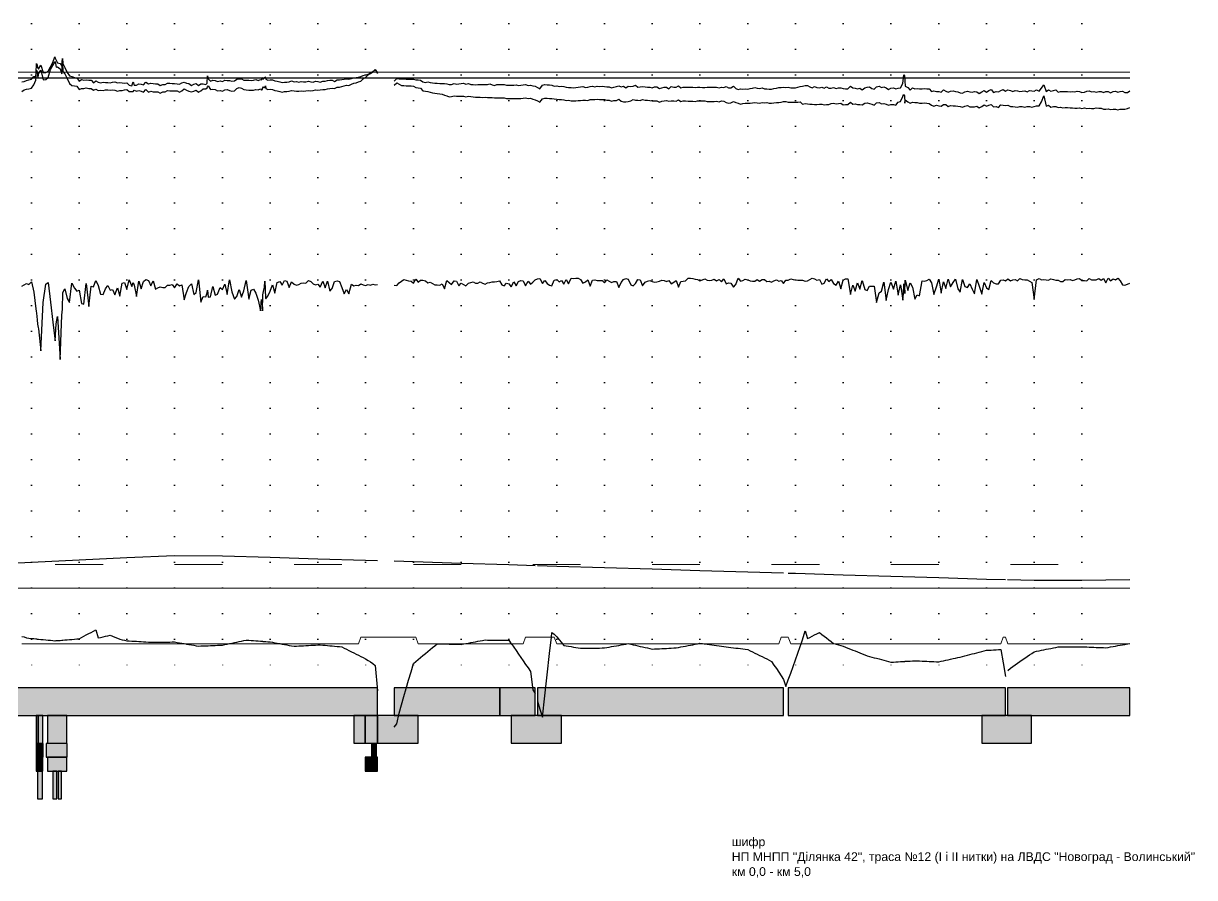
# Model space of a CAD drawing. Header units: millimetres. Extents: x -243 to 1784, y 0 to 1137.
# Drawn here: x 422 to 716.3, y 7.2 to 222 of the extents above; entities that cross this region are included whole.
import ezdxf

# ---------------------------------------------------------------- set-up
doc = ezdxf.new("R2010")
doc.units = ezdxf.units.MM
doc.linetypes.add('ACAD_ISO03W100', pattern=[30, 12, -18])
doc.linetypes.add('DOT', pattern=[6.35, 0, -6.35])
for name, color, linetype in [('График_G', 1, 'Continuous'), ('График_Rгр.', 79, 'Continuous'), ('График_U', 5, 'Continuous'), ('График_UPolar', 3, 'Continuous'), ('График_Глуб', 36, 'Continuous'), ('График_Среза_НеНормативной_Глубины', 10, 'Continuous'), ('Кор сред грунта', 2, 'Continuous'), ('Макет', 7, 'Continuous'), ('Текст', 7, 'Continuous')]:
    doc.layers.add(name, color=color, linetype=linetype)
for name, color, linetype, lineweight in [('График_Rгр_20Ом.', 1, 'Continuous', 0), ('График_Rгр_50Ом.', 76, 'ACAD_ISO03W100', 0), ('График_U_085', 253, 'Continuous', 0), ('График_Нормативной_Глубины', 3, 'Continuous', 0)]:
    doc.layers.add(name, color=color, linetype=linetype, lineweight=lineweight)
doc.styles.get("Standard").update_dxf_attribs({"font": 'arial.ttf'})

# ---------------------------------------------------------------- blocks, each defined once
blk = doc.blocks.new('green')
at = {"layer": 'График_UPolar'}
h = blk.add_hatch(color=256, dxfattribs=at)
h.dxf.hatch_style = 1
h.paths.add_polyline_path([(0, -3.49), (1, -3.49), (1, 3.49), (0, 3.49)])
blk.add_lwpolyline([(0, -3.49), (1, -3.49), (1, 3.49), (0, 3.49)], close=True, dxfattribs=at)
blk = doc.blocks.new('yellow')
at = {"layer": 'Кор сред грунта'}
h = blk.add_hatch(color=256, dxfattribs=at)
h.dxf.hatch_style = 1
h.paths.add_polyline_path([(0, -3.49), (1, -3.49), (1, 3.49), (0, 3.49)])
blk.add_lwpolyline([(0, -3.49), (1, -3.49), (1, 3.49), (0, 3.49)], close=True, dxfattribs=at)
blk = doc.blocks.new('red')
at = {"layer": 'График_G'}
h = blk.add_hatch(color=256, dxfattribs=at)
h.dxf.hatch_style = 1
h.paths.add_polyline_path([(0, -3.49), (1, -3.49), (1, 3.49), (0, 3.49)])
blk.add_lwpolyline([(0, -3.49), (1, -3.49), (1, 3.49), (0, 3.49)], close=True, dxfattribs=at)
blk = doc.blocks.new('red_small')
at = {"layer": 'График_G'}
h = blk.add_hatch(color=256, dxfattribs=at)
h.dxf.hatch_style = 1
h.paths.add_polyline_path([(0, -1.74), (1, -1.74), (1, 1.74), (0, 1.74)])
blk.add_lwpolyline([(0, -1.74), (1, -1.74), (1, 1.74), (0, 1.74)], close=True, dxfattribs=at)
blk = doc.blocks.new('dots')
at = {"layer": 'Макет', "linetype": 'DOT', "lineweight": -2}
blk.add_line((0, 0), (0, -167), dxfattribs=at)

msp = doc.modelspace()

# ---------------------------------------------------------------- linework, layer by layer
at = {"layer": 'График_G'}
for points in [[(421.6, 155.93), (422.2, 156.3), (422.8, 156.61), (423.4, 156.37), (424, 157.03), (424.6, 154.42), (425.08, 150.2), (425.2, 149.62), (425.32, 149.11), (425.44, 147.51), (425.56, 146.39), (425.68, 145.53), (425.8, 145.17), (426.4, 139.71), (427, 151.79), (427.6, 156.47), (428.2, 156.86), (428.8, 151.94), (429.4, 146.86), (429.88, 142.82), (430, 142.23), (430.24, 146.47), (430.6, 148.28), (431.2, 137.5), (431.68, 148.67), (431.8, 150.12), (431.92, 154.38), (432.4, 155.28), (433, 152.83), (433.6, 151.85), (434.2, 156.68), (434.8, 155.46), (435.4, 154.72), (436, 154.94), (436.6, 151.6), (437.2, 151.43), (437.8, 156.63), (438.4, 150.8), (439, 155.93), (439.6, 155.81), (440.2, 157.33), (440.8, 156.11), (441.4, 153.93), (442, 153.83), (442.6, 155.28), (443.2, 156.11), (443.8, 154.9), (444.4, 155.11), (445, 153.78), (445.6, 155.48), (446.2, 153.46), (446.8, 156.71), (447.4, 156.82), (448, 155.14), (448.6, 157.53), (449.2, 155.86), (449.56, 156.82), (449.8, 156.2), (450.4, 153.3), (451, 157.18), (451.6, 155.24), (452.2, 157.09), (452.8, 157.6), (453.4, 157.37), (454, 155.98), (454.6, 157.31), (455.2, 155.21), (455.8, 155.56), (456.4, 155.74), (457, 155.64), (457.6, 155.57), (458.2, 156.22), (458.8, 156.19), (459.4, 156.35), (460, 155.54), (460.6, 156.56), (461.2, 155.99), (461.8, 156.26), (462.4, 152.52), (463, 154.37), (463.6, 155.87), (464.2, 156.55), (464.8, 153.85), (465.4, 154.33), (466, 157.57), (466.6, 151.92), (467.2, 153.38), (467.8, 153.29), (468.16, 154.24), (468.28, 154.92), (468.4, 153.13), (469, 153.22), (469.6, 155.82), (470.2, 153.64), (470.8, 153.96), (471.4, 155.6), (472, 155.1), (472.6, 156.48), (473.2, 153.82), (473.8, 157.53), (474.4, 154.49), (475, 152.69), (475.6, 153.36), (476.2, 155.13), (476.8, 153.16), (477.4, 154.74), (478, 157.34), (478.6, 152.66), (479.2, 154.91), (479.8, 155.21), (480.4, 154.17), (481, 152.39), (481.6, 149.77), (481.84, 152.59), (481.96, 151.83), (482.08, 149.76), (482.2, 153.79), (482.32, 154.61), (482.56, 155.69), (482.68, 157.23), (482.8, 152.97), (482.92, 152.74), (483.4, 153.45), (484, 154.71), (484.6, 156.28), (485.2, 154.17), (485.8, 156.85), (486.4, 157.13), (487, 156.19), (487.6, 157.39), (488.2, 157.22), (488.8, 155.63), (489.4, 157.05), (490, 156.41), (490.6, 156.2), (491.2, 156.37), (491.8, 156.73), (492.4, 156.8), (493, 156.66), (493.6, 157.38), (494.2, 157.13), (494.8, 156.55), (495.4, 156.31), (496, 156.46), (496.6, 155.7), (497.2, 157.16), (497.8, 155.52), (498.4, 157.22), (499, 154.67), (499.6, 155.32), (500.2, 157.09), (500.8, 157.25), (501.4, 157.14), (502, 155.58), (502.6, 154.05), (503.2, 155.09), (503.8, 154.03), (504.4, 156.48), (505, 156.03), (505.6, 156.23), (506.2, 156.12), (506.8, 156.51), (507.4, 156.29), (508, 156.11), (508.6, 156.39), (509.2, 156.2), (509.8, 156.41), (510.4, 156.29), (511, 156.37)], [(515.2, 156.15), (515.8, 156.14), (516.4, 156.75), (517, 157.2), (517.6, 157.62), (518.2, 157.44), (518.8, 157.32), (519.4, 157.2), (520, 156.67), (520.6, 157.71), (521.2, 156.93), (521.8, 157.46), (522.4, 157.44), (523, 157.31), (523.6, 156.79), (524.2, 156.93), (524.8, 156.64), (525.4, 156.31), (526, 156.3), (526.6, 156.19), (527.2, 156.55), (527.8, 155.27), (528.4, 157.34), (529, 156.86), (529.6, 156.32), (530.2, 157.29), (530.8, 157.19), (531.4, 156.05), (532, 156.68), (532.6, 156.37), (533.2, 156.02), (533.8, 156.68), (534.4, 156.83), (535, 157.05), (535.6, 156.66), (536.2, 156.69), (536.8, 157), (537.4, 156.66), (538, 156.45), (538.6, 156.8), (539.2, 156.87), (539.8, 156.99), (540.4, 157.04), (541, 157.13), (541.6, 157.24), (542.2, 156.24), (542.8, 156.03), (543.4, 156.71), (544, 156.53), (544.6, 155.78), (545.2, 157.02), (545.8, 156.06), (546.4, 157.08), (547, 157.34), (547.6, 157.24), (548.2, 156.05), (548.8, 157.2), (549.4, 156.4), (550, 156.91), (550.6, 157.54), (551.2, 157.74), (551.8, 157.85), (552.4, 156.64), (553, 157.36), (553.6, 156.61), (554.2, 156.16), (554.8, 155.99), (555.4, 157.44), (556, 157.65), (556.6, 157.02), (557.2, 157.35), (557.8, 156.4), (558.4, 157.61), (559, 156.5), (559.6, 157.99), (560.2, 157.9), (560.8, 157.95), (561.4, 157.93), (562, 157.63), (562.6, 156.67), (563.2, 157.04), (563.8, 157.53), (564.4, 155.97), (565, 157.45), (565.6, 157.54), (566.2, 157.35), (566.8, 157.36), (567.4, 157.34), (568, 156.81), (568.6, 157.5), (569.2, 157.16), (569.8, 156.88), (570.4, 157.13), (571, 157.14), (571.6, 155.58), (572.2, 156.85), (572.8, 157.58), (573.4, 157.87), (574, 157.72), (574.6, 156.3), (575.2, 156.01), (575.8, 156.58), (576.4, 157.61), (577, 157.52), (577.6, 156), (578.2, 156.96), (578.8, 157.19), (579.4, 157.37), (580, 157.1), (580.6, 156.91), (581.2, 157.06), (581.8, 157.23), (582.4, 157.45), (583, 157.33), (583.6, 157.15), (584.2, 157.35), (584.8, 156.55), (585.4, 156.97), (586, 157.36), (586.6, 155.68), (587.2, 157.12), (587.8, 157.18), (588.4, 157.3), (589, 157.93), (589.6, 157.97), (590.2, 157.83), (590.8, 157.68), (591.4, 157.59), (592, 157.26), (592.6, 157.49), (593.2, 157.76), (593.8, 157.43), (594.4, 157.34), (595, 157.46), (595.6, 157.73), (596.2, 157.24), (596.8, 157.59), (597.4, 157.04), (598, 157.8), (598.6, 156.5), (599.2, 156.78), (599.8, 156.68), (600.4, 155.66), (601, 156.37), (601.6, 157.95), (602.2, 157.18), (602.8, 157.38), (603.4, 157.71), (604, 157.56), (604.6, 157.32), (605.2, 157.2), (605.8, 157.23), (606.4, 157.63), (607, 157.17), (607.6, 157.61), (608.2, 157.59), (608.8, 157.09), (609.4, 157.17), (610, 156.93), (610.6, 157.26), (611.2, 157.49), (611.8, 157.22), (612.4, 157.33), (613, 156.64), (613.6, 157.47), (614.2, 157.48), (614.8, 157.81), (615.4, 157.64), (616, 157.55), (616.6, 157.45), (617.2, 157.44), (617.8, 157.42), (618.4, 157.19), (619, 157.31), (619.6, 157.63), (620.2, 157.96), (620.8, 157.8), (621.4, 157.44), (622, 157.63), (622.6, 156.48), (623.2, 156.72), (623.8, 157.76), (624.4, 157.07), (625, 157.59), (625.6, 156.62), (626.2, 156.18), (626.8, 157.16), (627.4, 155.28), (628, 157.41), (628.6, 157.79), (629.2, 157.81), (629.8, 153.87), (630.4, 156.18), (631, 154.68), (631.6, 156.77), (632.2, 155.16), (632.8, 157.38), (633.4, 155.08), (634, 154.84), (634.6, 155.93), (635.2, 155.91), (635.8, 155.91), (636.4, 151.82), (637, 154.25), (637.6, 154.65), (638.2, 156.98), (638.8, 152.31), (639.4, 155.14), (640, 156.94), (640.6, 155.19), (641.2, 157.18), (641.8, 153.69), (642.4, 156.27), (643, 152.44), (643.12, 154), (643.24, 156.49), (643.36, 155.94), (643.48, 154.12), (643.6, 157.48), (644.2, 154.81), (644.8, 156.79), (645.4, 155.67), (646, 152.64), (646.6, 153.72), (647.2, 153.5), (647.8, 157.29), (648.4, 157.21), (649, 157.34), (649.6, 157.72), (650.2, 156.74), (650.8, 153.88), (651.4, 155.81), (652, 157.68), (652.6, 154.15), (653.2, 157.03), (653.8, 155.39), (654.4, 157.7), (655, 155.81), (655.6, 156.88), (656.2, 157.73), (656.8, 155.28), (657.4, 154.47), (658, 157.58), (658.6, 155.88), (659.2, 155.6), (659.8, 156.56), (660.4, 155.22), (661, 153.99), (661.6, 157.62), (662.2, 155.94), (662.8, 153.96), (663.4, 156.88), (664, 155.49), (664.6, 155.12), (665.2, 157.38), (665.8, 156.74), (666.4, 156.52), (667, 156.56), (667.6, 157.46), (668.2, 157.5), (668.8, 157.29), (669.4, 157.74), (670, 157.3), (670.6, 157.56), (671.2, 157.61), (671.8, 157.32), (672.4, 157.83), (673, 157.61), (673.6, 157.55), (674.2, 157.52), (674.8, 157.2), (675.4, 156.89), (676, 152.57), (676.6, 157.5), (677.2, 157.9), (677.8, 157.5), (678.4, 157.58), (679, 157.53), (679.6, 157.48), (680.2, 157.82), (680.8, 157.61), (681.4, 157.48), (682, 157.45), (682.6, 157.13), (683.2, 157.15), (683.8, 157.62), (684.4, 157.52), (685, 157.63), (685.6, 157.36), (686.2, 157.55), (686.8, 157.78), (687.4, 157.84), (688, 157.37), (688.6, 157.36), (689.2, 157.32), (689.8, 157.87), (690.4, 157.54), (691, 157.49), (691.6, 157.55), (692.2, 157.89), (692.8, 157.44), (693.4, 157.83), (694, 156.78), (694.6, 157.97), (695.2, 157.32), (695.8, 157.74), (696.4, 157.53), (697, 157.93), (697.6, 157.28), (698.2, 156.25), (698.8, 156.16), (699.4, 156.46), (700, 156.65)]]:
    msp.add_lwpolyline(points, dxfattribs=at)
at = {"layer": 'График_Rгр.'}
for points in [[(412, 85.93), (424, 86.52), (436, 87.1), (448, 87.69), (460, 88.21), (472, 88.15), (484, 87.78), (496, 87.42), (508, 87.06), (511, 86.97)], [(515.2, 86.84), (520, 86.69), (532, 86.29), (544, 85.93), (550.6, 85.73)], [(551.2, 85.71), (556, 85.57), (568, 85.2), (580, 84.84), (592, 84.48), (604, 84.11), (613, 83.84)], [(614.2, 83.8), (616, 83.75), (628, 83.39), (640, 83.02), (652, 82.66), (664, 82.3), (668.8, 82.18)], [(669.28, 82.16), (676, 82), (688, 81.99), (700, 82.15)]]:
    msp.add_lwpolyline(points, dxfattribs=at)
at = {"layer": 'График_Rгр_20Ом.'}
msp.add_lwpolyline([(100, 80), (700, 80)], dxfattribs=at)
at = {"layer": 'График_Rгр_50Ом.'}
msp.add_lwpolyline([(100, 86), (700, 86)], dxfattribs=at)
at = {"layer": 'График_U'}
for points in [[(421.6, 204.91), (422.2, 205.31), (422.8, 205.5), (423.4, 205.59), (424, 205.68), (424.6, 206.55), (425.08, 207.71), (425.2, 208.38), (425.32, 210.26), (425.44, 209.84), (425.56, 208.83), (425.68, 208.22), (425.8, 209.31), (426.4, 210.23), (427, 207.85), (427.6, 207.87), (428.2, 208.4), (428.8, 210.43), (429.4, 211.44), (429.88, 212.22), (430, 212.46), (430.24, 210.96), (430.6, 211.05), (431.2, 210.61), (431.68, 209.34), (431.8, 212.06), (431.92, 209.9), (432.4, 209.36), (433, 208.11), (433.6, 206.88), (434.2, 206.35), (434.8, 206.28), (435.4, 206.23), (436, 205.35), (436.6, 205.67), (437.2, 205.61), (437.8, 205.84), (438.4, 205.63), (439, 205.6), (439.6, 205.21), (440.2, 205.49), (440.8, 205.14), (441.4, 205.19), (442, 205.16), (442.6, 205.31), (443.2, 205.3), (443.8, 205.24), (444.4, 205.31), (445, 205.24), (445.6, 204.96), (446.2, 205.12), (446.8, 205.14), (447.4, 205.31), (448, 205.35), (448.6, 204.84), (449.2, 204.84), (449.56, 204.91), (449.8, 205.24), (450.4, 205), (451, 205.14), (451.6, 204.94), (452.2, 204.75), (452.8, 205.37), (453.4, 204.72), (454, 205), (454.6, 204.77), (455.2, 204.79), (455.8, 204.79), (456.4, 204.47), (457, 204.8), (457.6, 204.82), (458.2, 205.1), (458.8, 205.08), (459.4, 205.06), (460, 205.03), (460.6, 205.02), (461.2, 204.73), (461.8, 205.07), (462.4, 205.58), (463, 205.21), (463.6, 204.94), (464.2, 204.82), (464.8, 204.98), (465.4, 205.19), (466, 204.75), (466.6, 205.05), (467.2, 205.54), (467.8, 205.56), (468.16, 205.78), (468.28, 206.06), (468.4, 206.32), (469, 205.42), (469.6, 205.47), (470.2, 205.37), (470.8, 205.03), (471.4, 205.1), (472, 204.93), (472.6, 205.3), (473.2, 205.35), (473.8, 205.16), (474.4, 204.94), (475, 205.09), (475.6, 205.61), (476.2, 205.91), (476.8, 205.72), (477.4, 205.37), (478, 205.33), (478.6, 205.23), (479.2, 205.23), (479.8, 205.21), (480.4, 205.42), (481, 205.3), (481.6, 205.56), (481.84, 205.25), (481.96, 205.36), (482.08, 205.42), (482.2, 205.84), (482.32, 206.06), (482.56, 205.92), (482.68, 205.78), (482.8, 206.33), (482.92, 205.64), (483.4, 205.4), (484, 205.49), (484.6, 205.4), (485.2, 205.12), (485.8, 205.07), (486.4, 204.87), (487, 204.75), (487.6, 204.86), (488.2, 204.9), (488.8, 204.94), (489.4, 205.14), (490, 205.03), (490.6, 204.98), (491.2, 204.98), (491.8, 205.09), (492.4, 205), (493, 205.02), (493.6, 205.14), (494.2, 205.07), (494.8, 205.1), (495.4, 205.26), (496, 205.24), (496.6, 205.31), (497.2, 205.39), (497.8, 205.42), (498.4, 205.58), (499, 205.67), (499.6, 205.72), (500.2, 205.6), (500.8, 205.93), (501.4, 205.95), (502, 206.16), (502.6, 206.3), (503.2, 206.49), (503.8, 206.4), (504.4, 206.72), (505, 206.95), (505.6, 207.07), (506.2, 207.3), (506.8, 207.51), (507.4, 208.04), (508, 208.4), (508.6, 209.08), (509.2, 209.43), (509.8, 209.8), (510.4, 210.38), (511, 209.54)], [(515.2, 206.49), (515.8, 207.06), (516.4, 206.72), (517, 206.4), (517.6, 206.37), (518.2, 206.34), (518.8, 206.31), (519.4, 206.28), (520, 206.23), (520.6, 205.88), (521.2, 205.82), (521.8, 205.7), (522.4, 205.09), (523, 204.96), (523.6, 204.87), (524.2, 204.7), (524.8, 204.57), (525.4, 204.45), (526, 204.4), (526.6, 204.31), (527.2, 204.22), (527.8, 203.94), (528.4, 203.8), (529, 203.57), (529.6, 203.64), (530.2, 203.75), (530.8, 203.69), (531.4, 203.71), (532, 203.73), (532.6, 203.71), (533.2, 203.57), (533.8, 203.71), (534.4, 203.66), (535, 203.53), (535.6, 203.48), (536.2, 203.48), (536.8, 203.46), (537.4, 203.39), (538, 203.43), (538.6, 203.39), (539.2, 203.41), (539.8, 203.36), (540.4, 203.25), (541, 203.32), (541.6, 203.32), (542.2, 203.25), (542.8, 203.27), (543.4, 203.13), (544, 203.15), (544.6, 203.15), (545.2, 203.15), (545.8, 203.09), (546.4, 203.15), (547, 203.16), (547.6, 203.24), (548.2, 203.32), (548.8, 203.08), (549.4, 203.2), (550, 202.94), (550.6, 202.8), (551.2, 202.56), (551.8, 202.18), (552.4, 203.06), (553, 203.18), (553.6, 203.18), (554.2, 203.16), (554.8, 203.15), (555.4, 203.04), (556, 202.99), (556.6, 202.83), (557.2, 202.85), (557.8, 202.8), (558.4, 202.62), (559, 202.69), (559.6, 202.57), (560.2, 202.5), (560.8, 202.56), (561.4, 202.59), (562, 202.62), (562.6, 202.74), (563.2, 202.69), (563.8, 202.59), (564.4, 202.85), (565, 202.87), (565.6, 202.83), (566.2, 202.97), (566.8, 202.85), (567.4, 202.9), (568, 202.9), (568.6, 202.73), (569.2, 202.73), (569.8, 202.48), (570.4, 202.64), (571, 202.59), (571.6, 202.92), (572.2, 202.46), (572.8, 202.29), (573.4, 202.27), (574, 202.36), (574.6, 202.57), (575.2, 202.85), (575.8, 202.71), (576.4, 202.67), (577, 202.6), (577.6, 202.87), (578.2, 202.71), (578.8, 202.66), (579.4, 202.59), (580, 202.52), (580.6, 202.55), (581.2, 202.52), (581.8, 202.22), (582.4, 202.41), (583, 202.52), (583.6, 202.6), (584.2, 202.46), (584.8, 202.57), (585.4, 202.55), (586, 202.48), (586.6, 202.8), (587.2, 202.39), (587.8, 202.5), (588.4, 202.57), (589, 202.46), (589.6, 202.42), (590.2, 202.41), (590.8, 202.39), (591.4, 202.53), (592, 202.53), (592.6, 202.54), (593.2, 202.55), (593.8, 202.39), (594.4, 202.39), (595, 202.38), (595.6, 202.38), (596.2, 202.43), (596.8, 202.32), (597.4, 202.53), (598, 202.41), (598.6, 202.08), (599.2, 201.93), (599.8, 202.06), (600.4, 202.36), (601, 202.13), (601.6, 201.92), (602.2, 201.67), (602.8, 201.86), (603.4, 201.95), (604, 201.95), (604.6, 201.95), (605.2, 202.02), (605.8, 202.08), (606.4, 202), (607, 201.95), (607.6, 202.11), (608.2, 202), (608.8, 202.15), (609.4, 201.95), (610, 201.93), (610.6, 201.99), (611.2, 202.11), (611.8, 202.08), (612.4, 202.2), (613, 202.38), (613.6, 202.34), (614.2, 202.23), (614.8, 202.18), (615.4, 202.16), (616, 202.22), (616.6, 202.16), (617.2, 202.29), (617.8, 201.67), (618.4, 201.83), (619, 201.81), (619.6, 201.69), (620.2, 201.71), (620.8, 201.65), (621.4, 201.63), (622, 201.67), (622.6, 201.71), (623.2, 201.56), (623.8, 201.6), (624.4, 201.6), (625, 201.9), (625.6, 201.92), (626.2, 201.78), (626.8, 201.83), (627.4, 201.97), (628, 201.55), (628.6, 201.63), (629.2, 201.62), (629.8, 202.23), (630.4, 201.71), (631, 201.81), (631.6, 201.62), (632.2, 201.65), (632.8, 201.49), (633.4, 201.95), (634, 201.99), (634.6, 201.83), (635.2, 201.72), (635.8, 201.46), (636.4, 201.99), (637, 202.11), (637.6, 201.78), (638.2, 201.9), (638.8, 201.71), (639.4, 201.42), (640, 201.6), (640.6, 201.63), (641.2, 201.42), (641.8, 202.23), (642.4, 202.34), (643, 203.66), (643.12, 204.1), (643.24, 204.07), (643.36, 203.82), (643.48, 201.97), (643.6, 202.8), (644.2, 202.25), (644.8, 201.92), (645.4, 202.2), (646, 202.15), (646.6, 202.08), (647.2, 201.95), (647.8, 201.97), (648.4, 202.04), (649, 201.93), (649.6, 201.83), (650.2, 201.41), (650.8, 201.21), (651.4, 201.48), (652, 201.28), (652.6, 201.16), (653.2, 201.65), (653.8, 201.58), (654.4, 201.11), (655, 201.32), (655.6, 201.3), (656.2, 201.26), (656.8, 201.16), (657.4, 201.11), (658, 200.97), (658.6, 201.19), (659.2, 201.34), (659.8, 201.02), (660.4, 201.05), (661, 201), (661.6, 201.19), (662.2, 200.81), (662.8, 201.11), (663.4, 201.53), (664, 201.16), (664.6, 201.42), (665.2, 201.58), (665.8, 201.04), (666.4, 201.14), (667, 200.86), (667.6, 201.51), (668.2, 201.46), (668.8, 201.39), (669.4, 201.44), (670, 201.12), (670.6, 201.11), (671.2, 201.05), (671.8, 200.93), (672.4, 201.14), (673, 201.07), (673.6, 200.97), (674.2, 201.07), (674.8, 201.12), (675.4, 200.95), (676, 201.11), (676.6, 201.26), (677.2, 201.26), (677.8, 202.32), (678.4, 203.8), (679, 201.21), (679.6, 201.46), (680.2, 200.98), (680.8, 201.11), (681.4, 201.09), (682, 200.89), (682.6, 200.95), (683.2, 200.79), (683.8, 200.82), (684.4, 200.88), (685, 200.75), (685.6, 200.77), (686.2, 200.65), (686.8, 200.67), (687.4, 200.75), (688, 200.63), (688.6, 200.77), (689.2, 200.61), (689.8, 200.67), (690.4, 200.61), (691, 200.61), (691.6, 200.81), (692.2, 200.67), (692.8, 200.65), (693.4, 200.47), (694, 200.42), (694.6, 200.56), (695.2, 200.35), (695.8, 200.42), (696.4, 200.42), (697, 200.31), (697.6, 200.4), (698.2, 200.47), (698.8, 200.42), (699.4, 200.58), (700, 200.84)]]:
    msp.add_lwpolyline(points, dxfattribs=at)
at = {"layer": 'График_U_085'}
msp.add_lwpolyline([(100, 209.7), (700, 209.7)], dxfattribs=at)
at = {"layer": 'График_UPolar'}
for points in [[(421.6, 207.33), (422.2, 207.43), (422.8, 207.61), (423.4, 207.79), (424, 207.97), (424.6, 208.64), (425.08, 208.64), (425.2, 209.58), (425.32, 211.94), (425.44, 211.58), (425.56, 210.93), (425.68, 210.65), (425.8, 210.53), (426.4, 211.47), (427, 209.67), (427.6, 209.65), (428.2, 209.97), (428.8, 211.07), (429.4, 212.18), (429.88, 213.62), (430, 213.28), (430.24, 212.78), (430.6, 212.12), (431.2, 211.93), (431.68, 211.21), (431.8, 213.15), (431.92, 211.91), (432.4, 210.9), (433, 209.69), (433.6, 208.83), (434.2, 208.64), (434.8, 208.39), (435.4, 208.31), (436, 207.51), (436.6, 207.86), (437.2, 207.73), (437.8, 207.81), (438.4, 207.71), (439, 207.73), (439.6, 207.09), (440.2, 207.55), (440.8, 207.19), (441.4, 207.08), (442, 207.22), (442.6, 207.15), (443.2, 207.13), (443.8, 207.03), (444.4, 207.22), (445, 207.35), (445.6, 207.09), (446.2, 207.16), (446.8, 207.1), (447.4, 207), (448, 207.04), (448.6, 206.47), (449.2, 206.33), (449.56, 207.32), (449.8, 206.44), (450.4, 206.49), (451, 206.81), (451.6, 206.7), (452.2, 206.56), (452.8, 207.22), (453.4, 206.77), (454, 207), (454.6, 206.92), (455.2, 206.84), (455.8, 206.78), (456.4, 206.4), (457, 206.65), (457.6, 206.67), (458.2, 206.99), (458.8, 206.95), (459.4, 206.92), (460, 206.88), (460.6, 206.78), (461.2, 206.69), (461.8, 207.03), (462.4, 207.22), (463, 206.97), (463.6, 206.86), (464.2, 206.36), (464.8, 206.7), (465.4, 206.9), (466, 206.43), (466.6, 206.77), (467.2, 206.8), (467.8, 206.68), (468.16, 206.98), (468.28, 208.86), (468.4, 208.07), (469, 207.52), (469.6, 207.71), (470.2, 207.64), (470.8, 207.4), (471.4, 207.54), (472, 207.43), (472.6, 207.73), (473.2, 207.66), (473.8, 207.65), (474.4, 207.45), (475, 207.59), (475.6, 207.99), (476.2, 208.1), (476.8, 208.08), (477.4, 207.74), (478, 207.77), (478.6, 207.7), (479.2, 207.66), (479.8, 207.72), (480.4, 207.89), (481, 207.66), (481.6, 207.91), (481.84, 207.85), (481.96, 208.3), (482.08, 208.38), (482.2, 207.92), (482.32, 208.1), (482.56, 208.3), (482.68, 208.58), (482.8, 208.3), (482.92, 207.94), (483.4, 207.71), (484, 207.8), (484.6, 207.83), (485.2, 207.57), (485.8, 207.48), (486.4, 207.33), (487, 207.14), (487.6, 207.2), (488.2, 207.25), (488.8, 207.31), (489.4, 207.54), (490, 207.31), (490.6, 207.36), (491.2, 207.23), (491.8, 207.41), (492.4, 207.29), (493, 207.27), (493.6, 207.44), (494.2, 207.28), (494.8, 207.2), (495.4, 207.44), (496, 207.36), (496.6, 207.21), (497.2, 207.5), (497.8, 207.46), (498.4, 207.63), (499, 207.75), (499.6, 207.73), (500.2, 207.4), (500.8, 207.82), (501.4, 207.79), (502, 207.91), (502.6, 207.96), (503.2, 208.09), (503.8, 207.99), (504.4, 208.19), (505, 208.3), (505.6, 208.4), (506.2, 208.51), (506.8, 208.63), (507.4, 208.9), (508, 209.04), (508.6, 209.21), (509.2, 209.56), (509.8, 209.95), (510.4, 210.34), (511, 209.38)], [(515.2, 207.49), (515.8, 208.16), (516.4, 208.04), (517, 208.05), (517.6, 208.03), (518.2, 208), (518.8, 207.98), (519.4, 207.96), (520, 207.94), (520.6, 207.84), (521.2, 207.8), (521.8, 207.73), (522.4, 207.35), (523, 207.18), (523.6, 207.31), (524.2, 207.15), (524.8, 207.04), (525.4, 206.96), (526, 206.99), (526.6, 206.86), (527.2, 206.91), (527.8, 206.93), (528.4, 206.84), (529, 206.6), (529.6, 206.66), (530.2, 206.87), (530.8, 206.75), (531.4, 206.8), (532, 206.89), (532.6, 206.96), (533.2, 206.72), (533.8, 206.93), (534.4, 206.68), (535, 206.63), (535.6, 206.53), (536.2, 206.62), (536.8, 206.65), (537.4, 206.6), (538, 206.66), (538.6, 206.66), (539.2, 206.77), (539.8, 206.58), (540.4, 206.41), (541, 206.68), (541.6, 206.63), (542.2, 206.64), (542.8, 206.61), (543.4, 206.44), (544, 206.46), (544.6, 206.48), (545.2, 206.5), (545.8, 206.55), (546.4, 206.37), (547, 206.48), (547.6, 206.53), (548.2, 206.6), (548.8, 206.36), (549.4, 206.46), (550, 206.32), (550.6, 206.21), (551.2, 205.92), (551.8, 205.51), (552.4, 206.44), (553, 206.66), (553.6, 206.59), (554.2, 206.53), (554.8, 206.46), (555.4, 206.26), (556, 206.33), (556.6, 206.1), (557.2, 206.21), (557.8, 206.15), (558.4, 206.01), (559, 205.89), (559.6, 205.89), (560.2, 205.79), (560.8, 205.88), (561.4, 205.97), (562, 206.06), (562.6, 206.16), (563.2, 205.89), (563.8, 205.98), (564.4, 206.11), (565, 206.25), (565.6, 206.08), (566.2, 206.21), (566.8, 206.13), (567.4, 206.26), (568, 206.17), (568.6, 206.03), (569.2, 206.05), (569.8, 205.79), (570.4, 206), (571, 206.15), (571.6, 206.3), (572.2, 206.05), (572.8, 206.21), (573.4, 205.82), (574, 206.21), (574.6, 206.15), (575.2, 206.18), (575.8, 206.46), (576.4, 205.93), (577, 206.02), (577.6, 206.13), (578.2, 206.06), (578.8, 205.96), (579.4, 205.94), (580, 205.79), (580.6, 206.04), (581.2, 206.04), (581.8, 205.64), (582.4, 205.81), (583, 205.96), (583.6, 205.98), (584.2, 205.58), (584.8, 206.12), (585.4, 205.99), (586, 205.95), (586.6, 206.29), (587.2, 205.78), (587.8, 205.94), (588.4, 206), (589, 206), (589.6, 205.97), (590.2, 205.95), (590.8, 205.92), (591.4, 205.98), (592, 205.95), (592.6, 205.92), (593.2, 205.89), (593.8, 205.99), (594.4, 205.97), (595, 205.95), (595.6, 205.93), (596.2, 205.95), (596.8, 205.8), (597.4, 205.98), (598, 205.89), (598.6, 206.1), (599.2, 205.79), (599.8, 205.79), (600.4, 206.2), (601, 205.67), (601.6, 205.37), (602.2, 205.59), (602.8, 205.43), (603.4, 205.59), (604, 205.46), (604.6, 205.67), (605.2, 205.72), (605.8, 205.87), (606.4, 205.68), (607, 205.66), (607.6, 205.8), (608.2, 205.56), (608.8, 205.56), (609.4, 205.46), (610, 205.5), (610.6, 205.67), (611.2, 205.68), (611.8, 205.9), (612.4, 205.88), (613, 206), (613.6, 205.87), (614.2, 205.95), (614.8, 205.79), (615.4, 205.82), (616, 205.82), (616.6, 205.93), (617.2, 206.12), (617.8, 206.22), (618.4, 206.39), (619, 206.41), (619.6, 206.02), (620.2, 205.79), (620.8, 206.12), (621.4, 205.92), (622, 205.82), (622.6, 205.97), (623.2, 205.72), (623.8, 206.05), (624.4, 205.68), (625, 205.75), (625.6, 205.92), (626.2, 205.65), (626.8, 205.8), (627.4, 205.81), (628, 205.6), (628.6, 205.52), (629.2, 205.56), (629.8, 206.22), (630.4, 205.79), (631, 205.72), (631.6, 205.56), (632.2, 205.68), (632.8, 205.33), (633.4, 205.79), (634, 205.94), (634.6, 206.04), (635.2, 205.64), (635.8, 205.45), (636.4, 206.04), (637, 206.19), (637.6, 205.85), (638.2, 206.09), (638.8, 205.79), (639.4, 205.42), (640, 205.75), (640.6, 205.82), (641.2, 205.56), (641.8, 205.7), (642.4, 205.81), (643, 206.87), (643.12, 208.3), (643.24, 209.06), (643.36, 208.83), (643.48, 207.54), (643.6, 206.19), (644.2, 205.9), (644.8, 205.18), (645.4, 205.81), (646, 205.56), (646.6, 205.63), (647.2, 205.56), (647.8, 205.52), (648.4, 205.6), (649, 205.58), (649.6, 205.53), (650.2, 204.84), (650.8, 205.06), (651.4, 204.92), (652, 204.85), (652.6, 204.74), (653.2, 205.29), (653.8, 204.98), (654.4, 204.74), (655, 205), (655.6, 205.09), (656.2, 204.9), (656.8, 204.83), (657.4, 204.55), (658, 204.5), (658.6, 204.78), (659.2, 204.93), (659.8, 204.8), (660.4, 204.72), (661, 204.89), (661.6, 204.77), (662.2, 204.35), (662.8, 204.83), (663.4, 205.1), (664, 204.69), (664.6, 205.16), (665.2, 205.36), (665.8, 204.61), (666.4, 204.86), (667, 204.77), (667.6, 205.16), (668.2, 205.37), (668.8, 204.93), (669.4, 205.26), (670, 205.12), (670.6, 204.91), (671.2, 205.14), (671.8, 205.08), (672.4, 204.85), (673, 204.95), (673.6, 205.02), (674.2, 204.83), (674.8, 205.12), (675.4, 205.06), (676, 204.95), (676.6, 205.33), (677.2, 204.93), (677.8, 205.75), (678.4, 206.57), (679, 204.9), (679.6, 205.33), (680.2, 204.96), (680.8, 205.12), (681.4, 205.27), (682, 204.7), (682.6, 204.9), (683.2, 204.91), (683.8, 204.89), (684.4, 204.9), (685, 204.79), (685.6, 204.86), (686.2, 204.78), (686.8, 204.96), (687.4, 204.9), (688, 204.62), (688.6, 204.73), (689.2, 204.93), (689.8, 205.02), (690.4, 204.78), (691, 204.89), (691.6, 204.71), (692.2, 204.9), (692.8, 204.87), (693.4, 204.62), (694, 204.86), (694.6, 204.86), (695.2, 204.56), (695.8, 204.86), (696.4, 204.97), (697, 204.69), (697.6, 204.87), (698.2, 204.93), (698.8, 204.6), (699.4, 204.65), (700, 205.07)]]:
    msp.add_lwpolyline(points, dxfattribs=at)
at = {"layer": 'График_Глуб'}
for points in [[(551.2, 51.58), (551.8, 49.6), (552.4, 47.61), (553, 52.93), (553.6, 58.24), (554.2, 63.55), (554.67, 67.7)], [(462.8, 66), (463, 65.97), (463.6, 65.86), (464.2, 65.76), (464.8, 65.65), (465.4, 65.55), (466, 65.45), (466.6, 65.47), (467.2, 65.5), (467.8, 65.52), (468.16, 65.54), (468.28, 65.55), (468.4, 65.55), (469, 65.58), (469.6, 65.6), (470.2, 65.63), (470.8, 65.65), (471.4, 65.68), (472, 65.7), (472.6, 65.83), (473.2, 65.96), (473.41, 66)], [(486.72, 66), (487, 65.95), (487.6, 65.84), (488.2, 65.73), (488.8, 65.62), (489.4, 65.51), (490, 65.4), (490.6, 65.43), (491.2, 65.47), (491.8, 65.5), (492.4, 65.54), (493, 65.57), (493.6, 65.61), (494.2, 65.64), (494.8, 65.67), (495.4, 65.71), (496, 65.74), (496.6, 65.76), (497.2, 65.7), (497.8, 65.64), (498.4, 65.58), (499, 65.53), (499.6, 65.47), (500.2, 65.41), (500.8, 65.36), (501.4, 65.3), (502, 65.24), (502.6, 64.94), (503.2, 64.64), (503.8, 64.34), (504.4, 64.04), (505, 63.74), (505.6, 63.44), (506.2, 63.14), (506.8, 62.84), (507.4, 62.54), (508, 62.24), (508.6, 61.86), (509.2, 61.47), (509.8, 61.09), (510.4, 60.53), (511, 54.16)], [(515.2, 45.06), (515.8, 45.91), (516.4, 48.57), (517, 50.66), (517.6, 52.74), (518.2, 54.82), (518.8, 56.91), (519.4, 58.99), (520, 61.08), (520.6, 61.57), (521.2, 62.07), (521.8, 62.57), (522.4, 63.06), (523, 63.56), (523.6, 64.06), (524.2, 64.55), (524.8, 65.05), (525.4, 65.55), (525.95, 66)], [(527.55, 66), (527.8, 65.99), (528.4, 65.98), (529, 65.96), (529.6, 65.94), (530.2, 65.92), (530.8, 65.91), (531.4, 65.89), (532, 65.87), (532.6, 65.98), (532.69, 66)], [(544.63, 66), (545.2, 65.17), (545.8, 64.3), (546.4, 63.43), (547, 62.57), (547.6, 61.7), (548.2, 60.83), (548.8, 59.96), (549.4, 59.09), (550, 54.41), (550.6, 53.56)], [(557.49, 66), (557.8, 65.63), (558.4, 65.53), (559, 65.42), (559.6, 65.31), (560.2, 65.21), (560.8, 65.1), (561.4, 64.99), (562, 64.89), (562.6, 64.9), (563.2, 64.9), (563.8, 64.91), (564.4, 64.92), (565, 64.93), (565.6, 64.94), (566.2, 64.95), (566.8, 64.96), (567.4, 64.97), (568, 64.97), (568.6, 65.08), (569.2, 65.19), (569.8, 65.3), (570.4, 65.41), (571, 65.52), (571.6, 65.63), (572.2, 65.74), (572.8, 65.85), (573.4, 65.96), (573.62, 66)], [(574.3, 66), (574.6, 65.93), (575.2, 65.79), (575.8, 65.66), (576.4, 65.52), (577, 65.38), (577.6, 65.24), (578.2, 65.1), (578.8, 64.97), (579.4, 64.83), (580, 64.69), (580.6, 64.72), (581.2, 64.75), (581.8, 64.78), (582.4, 64.81), (583, 64.85), (583.6, 64.88), (584.2, 64.91), (584.8, 64.94), (585.4, 64.97), (586, 65), (586.6, 65.12), (587.2, 65.23), (587.8, 65.34), (588.4, 65.46), (589, 65.57), (589.6, 65.69), (590.2, 65.8), (590.8, 65.92), (591.24, 66)], [(593.08, 66), (593.2, 65.98), (593.8, 65.9), (594.4, 65.82), (595, 65.74), (595.6, 65.66), (596.2, 65.58), (596.8, 65.5), (597.4, 65.42), (598, 65.34), (598.6, 65.26), (599.2, 65.19), (599.8, 65.11), (600.4, 65.04), (601, 64.96), (601.6, 64.89), (602.2, 64.81), (602.8, 64.74), (603.4, 64.66), (604, 64.59), (604.6, 64.29), (605.2, 63.99), (605.8, 63.69), (606.4, 63.4), (607, 63.1), (607.6, 62.8), (608.2, 62.5), (608.8, 62.2), (609.4, 61.91), (610, 61.61), (610.6, 60.69), (611.2, 59.78), (611.8, 58.87), (612.4, 57.95), (613, 57.04), (613.6, 55.3), (614.2, 56.98), (614.8, 58.66), (615.4, 60.33), (616, 62.01), (616.6, 63.69), (617.2, 65.37), (617.43, 66)], [(625.94, 66), (626.2, 65.93), (626.8, 65.76), (627.4, 65.59), (628, 65.42), (628.6, 65.18), (629.2, 64.94), (629.8, 64.7), (630.4, 64.46), (631, 64.22), (631.6, 63.98), (632.2, 63.73), (632.8, 63.49), (633.4, 63.25), (634, 63.01), (634.6, 62.85), (635.2, 62.69), (635.8, 62.53), (636.4, 62.37), (637, 62.2), (637.6, 62.04), (638.2, 61.88), (638.8, 61.72), (639.4, 61.56), (640, 61.4), (640.6, 61.43), (641.2, 61.47), (641.8, 61.51), (642.4, 61.54), (643, 61.58), (643.12, 61.59), (643.24, 61.59), (643.36, 61.6), (643.48, 61.61), (643.6, 61.62), (644.2, 61.65), (644.8, 61.69), (645.4, 61.72), (646, 61.76), (646.6, 61.73), (647.2, 61.71), (647.8, 61.68), (648.4, 61.65), (649, 61.63), (649.6, 61.6), (650.2, 61.57), (650.8, 61.55), (651.4, 61.52), (652, 61.49), (652.6, 61.63), (653.2, 61.76), (653.8, 61.89), (654.4, 62.03), (655, 62.16), (655.6, 62.3), (656.2, 62.43), (656.8, 62.57), (657.4, 62.7), (658, 62.84), (658.6, 62.99), (659.2, 63.15), (659.8, 63.3), (660.4, 63.46), (661, 63.61), (661.6, 63.77), (662.2, 63.92), (662.8, 64.08), (663.4, 64.23), (664, 64.39), (664.6, 64.42), (665.2, 64.46), (665.8, 64.5), (666.4, 64.54), (667, 64.58), (667.6, 64.61), (668.2, 61.21), (668.8, 57.81)], [(669.4, 59.34), (670, 59.92), (670.6, 60.33), (671.2, 60.74), (671.8, 61.15), (672.4, 61.57), (673, 61.98), (673.6, 62.39), (674.2, 62.8), (674.8, 63.21), (675.4, 63.62), (676, 64.03), (676.6, 64.15), (677.2, 64.27), (677.8, 64.39), (678.4, 64.52), (679, 64.64), (679.6, 64.76), (680.2, 64.88), (680.8, 65), (681.4, 65.12), (682, 65.25), (682.6, 65.25), (683.2, 65.25), (683.8, 65.25), (684.4, 65.25), (685, 65.26), (685.6, 65.26), (686.2, 65.26), (686.8, 65.26), (687.4, 65.27), (688, 65.27), (688.6, 65.24), (689.2, 65.22), (689.8, 65.19), (690.4, 65.17), (691, 65.14), (691.6, 65.12), (692.2, 65.1), (692.8, 65.07), (693.4, 65.05), (694, 65.02), (694.6, 65.13), (695.2, 65.24), (695.8, 65.34), (696.4, 65.45), (697, 65.56), (697.6, 65.67), (698.2, 65.77), (698.8, 65.88), (699.4, 65.99), (699.48, 66)]]:
    msp.add_lwpolyline(points, dxfattribs=at)
at = {"layer": 'График_Нормативной_Глубины'}
msp.add_lwpolyline([(421.6, 66), (422.2, 66), (422.8, 66), (423.4, 66), (424, 66), (424.6, 66), (425.08, 66), (425.2, 66), (425.32, 66), (425.44, 66), (425.56, 66), (425.68, 66), (425.8, 66), (426.4, 66), (427, 66), (427.6, 66), (428.2, 66), (428.8, 66), (429.4, 66), (429.88, 66), (430, 66), (430.24, 66), (430.6, 66), (431.2, 66), (431.68, 66), (431.8, 66), (431.92, 66), (432.4, 66), (433, 66), (433.6, 66), (434.2, 66), (434.8, 66), (435.4, 66), (436, 66), (436.6, 66), (437.2, 66), (437.8, 66), (438.4, 66), (439, 66), (439.6, 66), (440.2, 66), (440.8, 66), (441.4, 66), (442, 66), (442.6, 66), (443.2, 66), (443.8, 66), (444.4, 66), (445, 66), (445.6, 66), (446.2, 66), (446.8, 66), (447.4, 66), (448, 66), (448.6, 66), (449.2, 66), (449.56, 66), (449.8, 66), (450.4, 66), (451, 66), (451.6, 66), (452.2, 66), (452.8, 66), (453.4, 66), (454, 66), (454.6, 66), (455.2, 66), (455.8, 66), (456.4, 66), (457, 66), (457.6, 66), (458.2, 66), (458.8, 66), (459.4, 66), (460, 66), (460.6, 66), (461.2, 66), (461.8, 66), (462.4, 66), (463, 66), (463.6, 66), (464.2, 66), (464.8, 66), (465.4, 66), (466, 66), (466.6, 66), (467.2, 66), (467.8, 66), (468.16, 66), (468.28, 66), (468.4, 66), (469, 66), (469.6, 66), (470.2, 66), (470.8, 66), (471.4, 66), (472, 66), (472.6, 66), (473.2, 66), (473.8, 66), (474.4, 66), (475, 66), (475.6, 66), (476.2, 66), (476.8, 66), (477.4, 66), (478, 66), (478.6, 66), (479.2, 66), (479.8, 66), (480.4, 66), (481, 66), (481.6, 66), (481.84, 66), (481.96, 66), (482.08, 66), (482.2, 66), (482.32, 66), (482.56, 66), (482.68, 66), (482.8, 66), (482.92, 66), (483.4, 66), (484, 66), (484.6, 66), (485.2, 66), (485.8, 66), (486.4, 66), (487, 66), (487.6, 66), (488.2, 66), (488.8, 66), (489.4, 66), (490, 66), (490.6, 66), (491.2, 66), (491.8, 66), (492.4, 66), (493, 66), (493.6, 66), (494.2, 66), (494.8, 66), (495.4, 66), (496, 66), (496.6, 66), (497.2, 66), (497.8, 66), (498.4, 66), (499, 66), (499.6, 66), (500.2, 66), (500.8, 66), (501.4, 66), (502, 66), (502.6, 66), (503.2, 66), (503.8, 66), (504.4, 66), (505, 66), (505.6, 66), (506.2, 66), (506.8, 67.7), (507.4, 67.7), (508, 67.7), (508.6, 67.7), (509.2, 67.7), (509.8, 67.7), (510.4, 67.7), (511, 67.7), (515.2, 67.7), (515.8, 67.7), (516.4, 67.7), (517, 67.7), (517.6, 67.7), (518.2, 67.7), (518.8, 67.7), (519.4, 67.7), (520, 67.7), (520.6, 67.7), (521.2, 66), (521.8, 66), (522.4, 66), (523, 66), (523.6, 66), (524.2, 66), (524.8, 66), (525.4, 66), (526, 66), (526.6, 66), (527.2, 66), (527.8, 66), (528.4, 66), (529, 66), (529.6, 66), (530.2, 66), (530.8, 66), (531.4, 66), (532, 66), (532.6, 66), (533.2, 66), (533.8, 66), (534.4, 66), (535, 66), (535.6, 66), (536.2, 66), (536.8, 66), (537.4, 66), (538, 66), (538.6, 66), (539.2, 66), (539.8, 66), (540.4, 66), (541, 66), (541.6, 66), (542.2, 66), (542.8, 66), (543.4, 66), (544, 66), (544.6, 66), (545.2, 66), (545.8, 66), (546.4, 66), (547, 66), (547.6, 66), (548.2, 67.7), (548.8, 67.7), (549.4, 67.7), (550, 67.7), (550.6, 67.7), (551.2, 67.7), (551.8, 67.7), (552.4, 67.7), (553, 67.7), (553.6, 67.7), (554.2, 67.7), (554.8, 67.7), (555.4, 67.7), (556, 66), (556.6, 66), (557.2, 66), (557.8, 66), (558.4, 66), (559, 66), (559.6, 66), (560.2, 66), (560.8, 66), (561.4, 66), (562, 66), (562.6, 66), (563.2, 66), (563.8, 66), (564.4, 66), (565, 66), (565.6, 66), (566.2, 66), (566.8, 66), (567.4, 66), (568, 66), (568.6, 66), (569.2, 66), (569.8, 66), (570.4, 66), (571, 66), (571.6, 66), (572.2, 66), (572.8, 66), (573.4, 66), (574, 66), (574.6, 66), (575.2, 66), (575.8, 66), (576.4, 66), (577, 66), (577.6, 66), (578.2, 66), (578.8, 66), (579.4, 66), (580, 66), (580.6, 66), (581.2, 66), (581.8, 66), (582.4, 66), (583, 66), (583.6, 66), (584.2, 66), (584.8, 66), (585.4, 66), (586, 66), (586.6, 66), (587.2, 66), (587.8, 66), (588.4, 66), (589, 66), (589.6, 66), (590.2, 66), (590.8, 66), (591.4, 66), (592, 66), (592.6, 66), (593.2, 66), (593.8, 66), (594.4, 66), (595, 66), (595.6, 66), (596.2, 66), (596.8, 66), (597.4, 66), (598, 66), (598.6, 66), (599.2, 66), (599.8, 66), (600.4, 66), (601, 66), (601.6, 66), (602.2, 66), (602.8, 66), (603.4, 66), (604, 66), (604.6, 66), (605.2, 66), (605.8, 66), (606.4, 66), (607, 66), (607.6, 66), (608.2, 66), (608.8, 66), (609.4, 66), (610, 66), (610.6, 66), (611.2, 66), (611.8, 66), (612.4, 67.7), (613, 67.7), (613.6, 67.7), (614.2, 67.7), (614.8, 66), (615.4, 66), (616, 66), (616.6, 66), (617.2, 66), (617.8, 66), (618.4, 66), (619, 66), (619.6, 66), (620.2, 66), (620.8, 66), (621.4, 66), (622, 66), (622.6, 66), (623.2, 66), (623.8, 66), (624.4, 66), (625, 66), (625.6, 66), (626.2, 66), (626.8, 66), (627.4, 66), (628, 66), (628.6, 66), (629.2, 66), (629.8, 66), (630.4, 66), (631, 66), (631.6, 66), (632.2, 66), (632.8, 66), (633.4, 66), (634, 66), (634.6, 66), (635.2, 66), (635.8, 66), (636.4, 66), (637, 66), (637.6, 66), (638.2, 66), (638.8, 66), (639.4, 66), (640, 66), (640.6, 66), (641.2, 66), (641.8, 66), (642.4, 66), (643, 66), (643.12, 66), (643.24, 66), (643.36, 66), (643.48, 66), (643.6, 66), (644.2, 66), (644.8, 66), (645.4, 66), (646, 66), (646.6, 66), (647.2, 66), (647.8, 66), (648.4, 66), (649, 66), (649.6, 66), (650.2, 66), (650.8, 66), (651.4, 66), (652, 66), (652.6, 66), (653.2, 66), (653.8, 66), (654.4, 66), (655, 66), (655.6, 66), (656.2, 66), (656.8, 66), (657.4, 66), (658, 66), (658.6, 66), (659.2, 66), (659.8, 66), (660.4, 66), (661, 66), (661.6, 66), (662.2, 66), (662.8, 66), (663.4, 66), (664, 66), (664.6, 66), (665.2, 66), (665.8, 66), (666.4, 66), (667, 66), (667.6, 66), (668.2, 67.7), (668.8, 67.7), (669.4, 66), (670, 66), (670.6, 66), (671.2, 66), (671.8, 66), (672.4, 66), (673, 66), (673.6, 66), (674.2, 66), (674.8, 66), (675.4, 66), (676, 66), (676.6, 66), (677.2, 66), (677.8, 66), (678.4, 66), (679, 66), (679.6, 66), (680.2, 66), (680.8, 66), (681.4, 66), (682, 66), (682.6, 66), (683.2, 66), (683.8, 66), (684.4, 66), (685, 66), (685.6, 66), (686.2, 66), (686.8, 66), (687.4, 66), (688, 66), (688.6, 66), (689.2, 66), (689.8, 66), (690.4, 66), (691, 66), (691.6, 66), (692.2, 66), (692.8, 66), (693.4, 66), (694, 66), (694.6, 66), (695.2, 66), (695.8, 66), (696.4, 66), (697, 66), (697.6, 66), (698.2, 66), (698.8, 66), (699.4, 66), (700, 66)], dxfattribs=at)
at = {"layer": 'График_Среза_НеНормативной_Глубины'}
for points in [[(421.6, 67.88), (422.2, 67.76), (422.8, 67.53), (423.4, 67.46), (424, 67.39), (424.6, 67.32), (425.08, 67.26), (425.2, 67.25), (425.32, 67.23), (425.44, 67.22), (425.56, 67.21), (425.68, 67.2), (425.8, 67.18), (426.4, 67.13), (427, 67.07), (427.6, 67.01), (428.2, 66.96), (428.8, 66.9), (429.4, 66.84), (429.88, 66.8), (430, 66.79), (430.24, 66.81), (430.6, 66.84), (431.2, 66.89), (431.68, 66.93), (431.8, 66.94), (431.92, 66.95), (432.4, 66.99), (433, 67.04), (433.6, 67.08), (434.2, 67.13), (434.8, 67.18), (435.4, 67.23), (436, 67.28), (436.6, 67.61), (437.2, 67.93), (437.8, 68.25), (438.4, 68.58), (439, 68.9), (439.6, 69.22), (440.2, 69.54), (440.8, 67.5), (441.4, 67.64), (442, 67.78), (442.6, 67.91), (443.2, 68.05), (443.8, 68.18), (444.4, 67.93), (445, 67.67), (445.6, 67.42), (446.2, 67.16), (446.8, 67.04), (447.4, 66.92), (448, 66.8), (448.6, 66.76), (449.2, 66.72), (449.56, 66.7), (449.8, 66.69), (450.4, 66.65), (451, 66.61), (451.6, 66.58), (452.2, 66.54), (452.8, 66.5), (453.4, 66.47), (454, 66.43), (454.6, 66.44), (455.2, 66.44), (455.8, 66.45), (456.4, 66.45), (457, 66.46), (457.6, 66.46), (458.2, 66.47), (458.8, 66.47), (459.4, 66.48), (460, 66.48), (460.6, 66.38), (461.2, 66.28), (461.8, 66.17), (462.4, 66.07), (462.8, 66)], [(554.67, 67.7), (554.8, 68.86), (555.4, 68.44), (556, 67.74), (556.6, 67.04), (557.2, 66.34), (557.49, 66)], [(617.43, 66), (617.8, 67.04), (618.4, 69.29), (619, 67.33), (619.6, 67.64), (620.2, 67.95), (620.8, 68.25), (621.4, 68.56), (622, 68.86), (622.6, 68.4), (623.2, 67.94), (623.8, 67.48), (624.4, 67.02), (625, 66.56), (625.6, 66.1), (625.94, 66)], [(473.41, 66), (473.8, 66.08), (474.4, 66.21), (475, 66.33), (475.6, 66.46), (476.2, 66.58), (476.8, 66.71), (477.4, 66.84), (478, 66.96), (478.6, 66.92), (479.2, 66.87), (479.8, 66.82), (480.4, 66.78), (481, 66.73), (481.6, 66.69), (481.84, 66.67), (481.96, 66.66), (482.08, 66.65), (482.2, 66.64), (482.32, 66.63), (482.56, 66.61), (482.68, 66.6), (482.8, 66.59), (482.92, 66.58), (483.4, 66.55), (484, 66.5), (484.6, 66.39), (485.2, 66.28), (485.8, 66.17), (486.4, 66.06), (486.72, 66)], [(525.95, 66), (526, 66.04), (526.6, 66.03), (527.2, 66.01), (527.55, 66)], [(532.69, 66), (533.2, 66.09), (533.8, 66.2), (534.4, 66.32), (535, 66.43), (535.6, 66.54), (536.2, 66.65), (536.8, 66.76), (537.4, 66.87), (538, 66.98), (538.6, 66.97), (539.2, 66.97), (539.8, 66.96), (540.4, 66.95), (541, 66.94), (541.6, 66.94), (542.2, 66.93), (542.8, 66.92), (543.4, 66.92), (544, 66.91), (544.6, 66.04), (544.63, 66)], [(573.62, 66), (574, 66.07), (574.3, 66)], [(591.24, 66), (591.4, 66.03), (592, 66.14), (592.6, 66.06), (593.08, 66)], [(699.48, 66), (700, 66.09)]]:
    msp.add_lwpolyline(points, dxfattribs=at)
at = {"layer": 'Текст'}
msp.add_lwpolyline([(100, 208.3), (700, 208.3)], dxfattribs=at)

# ---------------------------------------------------------------- block references
at = {"layer": 'График_Rгр_50Ом.'}
for name, p, xscale in [('red', (425.2, 44.5), 0.4800000000000182), ('red', (425.68, 44.5), 1.199999999999989), ('red', (428.08, 44.5), 4.799999999999955), ('red', (505, 44.5), 2.879999999999995), ('red', (507.88, 44.5), 3.120000000000005), ('red', (511, 44.5), 10.20000000000005), ('red', (544.6, 44.5), 12.60000000000002), ('red', (662.8, 44.5), 12.4799999999999), ('red_small', (425.2, 39.25), 1.800000000000011), ('red_small', (427.72, 39.25), 5.28000000000003), ('red_small', (509.44, 39.25), 1.32000000000005), ('red_small', (425.2, 35.75), 0.4800000000000182), ('red_small', (425.68, 35.75), 1.199999999999989), ('red_small', (428.08, 35.75), 4.799999999999955), ('red_small', (507.88, 35.75), 3.120000000000005), ('red', (425.56, 30.5), 1.199999999999989), ('red', (429.4, 30.5), 0.9600000000000364), ('red', (430.72, 30.5), 0.8400000000000318)]:
    msp.add_blockref(name, p, dxfattribs=dict(at, xscale=xscale))
at = {"layer": 'Текст'}
for p in [(424, 222), (436, 222), (448, 222), (460, 222), (472, 222), (484, 222), (496, 222), (508, 222), (520, 222), (532, 222), (544, 222), (556, 222), (568, 222), (580, 222), (592, 222), (604, 222), (616, 222), (628, 222), (640, 222), (652, 222), (664, 222), (676, 222), (688, 222)]:
    msp.add_blockref('dots', p, dxfattribs=at)
for name, p, xscale in [('green', (413.32, 51.5), 97.67999999999995), ('green', (515.2, 51.5), 26.51999999999998), ('yellow', (541.72, 51.5), 8.879999999999995), ('yellow', (551.2, 51.5), 61.79999999999995), ('yellow', (614.2, 51.5), 54.59999999999991), ('yellow', (669.28, 51.5), 30.72000000000003)]:
    msp.add_blockref(name, p, dxfattribs=dict(at, xscale=xscale))

# ---------------------------------------------------------------- texts
for s, p in [('шифр', (600, 15.15)), ('НП МНПП "Ділянка 42", траса №12 (І і ІІ нитки) на ЛВДС "Новоград - Волинський"', (600, 11.4)), ('км 0,0 - км 5,0', (600, 7.65))]:
    msp.add_text(s, height=2.2, dxfattribs=at).set_placement(p)

doc.saveas('drawing.dxf')
